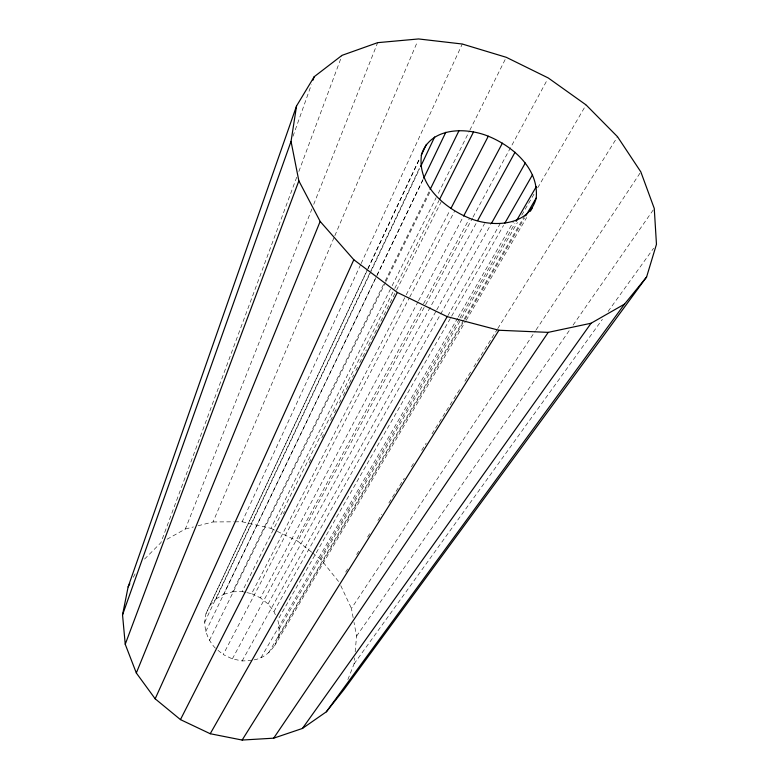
<?xml version="1.0" encoding="UTF-8"?>
<svg xmlns="http://www.w3.org/2000/svg" width="779" height="779" viewBox="0 0 779 779"><rect width="100%" height="100%" fill="white"/><g stroke="black" fill="none" stroke-linecap="round" stroke-linejoin="round"><path stroke-width="0.58" stroke-dasharray="3.9 2.92" d="M347.872 679.6L354.085 663.874L354.62 657.846M355.166 651.828L356.558 636.17L353.997 622.304M254.158 659.862C271.822 656.697 283.186 637.105 277.733 620.113L451.031 317.219M215.393 648.216C206.756 639.043 202.472 625.771 206.065 613.462L367.357 269.7M292.992 136.286L311.347 84.745M296.731 177.184L160.883 542.69L143.852 559.789M298.854 171.487L342.02 55.348M166.998 539.263L185.353 529.009L311.912 208.928M313.703 204.4L377.649 42.66M198.041 525.776L213.027 521.949L334.366 236.845M334.843 235.725L417.632 41.19M234.859 521.813L242.142 521.774L360.589 264.685M361.105 263.584L462.268 44.014M367.873 268.599L419.569 158.419M206.065 613.462L367.503 269.807M368.019 268.706L419.686 158.643M204.634 622.333L370.376 271.91M370.892 270.81L420.767 165.352M209.94 605.497L215.958 598.983L419.56 168.829M205.783 631.506L376.52 276.272M377.046 275.172L423.951 177.593M215.958 598.983L223.7 594.319L376.335 276.788M376.861 275.698L423.172 179.336M223.7 594.319L232.619 591.806L384.651 282.134M385.186 281.044L429.618 190.534M209.444 640.348L385.41 282.573M385.946 281.482L431.011 189.862M242.142 521.774L270.926 528.328L391.594 286.838M392.129 285.747L436.162 197.632M438.334 193.28L469.318 131.271M469.854 130.19L506.272 57.305M232.619 591.806L242.142 591.592L394.213 289.486M394.758 288.405L439.064 200.378M283.439 513.702L284.539 511.53M309.234 462.716L310.879 459.454M321.863 437.759L323.509 434.507M330.637 420.407L332.282 417.154M334.483 412.812L336.129 409.559M339.42 403.045L341.066 399.793M343.266 395.45L353.695 374.845M355.886 370.502L357.532 367.25M359.723 362.907L366.315 349.888M368.506 345.555L395.946 291.317M396.501 290.226L441.498 201.274M246.885 592.624L251.627 593.656L405.684 295.884M406.239 294.803L449.775 210.651M251.909 660.553L242.142 660.952L232.346 658.898L223.213 654.555L409.17 298.191M409.735 297.111L454.683 210.982M275.367 614.758L273.955 611.544L268.064 603.968L260.459 597.873L417.963 301.863M418.527 300.791L463.038 217.127M133.277 577.307L136.15 571.961M232.346 658.898L422.948 304.891M423.523 303.82L469.591 218.256M311.668 552.184L297.724 541.171L425.013 305.826M425.597 304.755L472.464 218.101M473.038 217.029L547.101 80.101M268.064 603.968L477.069 221.664M242.142 660.952L436.182 310.889M436.776 309.828L484.548 223.641M273.955 611.544L490.819 224.518M447.876 315.68L500.176 223.641M451.635 316.157L503.565 225.394M260.936 657.778L457.604 318.144M458.218 317.092L513.624 221.402M279.116 629.111L459.318 319.098M459.931 318.046L514.909 223.466M338.534 581.465L320.967 559.536L461.158 319.088M461.762 318.036L517.47 222.492M521.755 215.14L534.005 194.146M537.676 187.846L586.042 104.892M268.619 652.812L463.641 320.013M464.255 318.962L524.549 216.075M278.006 637.962L464.274 320.607M464.897 319.556L524.52 217.954M274.442 646.044L465.618 321.25M466.241 320.208L526.672 217.526M345.701 572.068L347.638 568.972M356.655 554.531L359.236 550.402M367.61 536.994L370.181 532.865M377.912 520.489L381.778 514.296M388.867 502.952L404.32 478.189M411.409 466.845L414.632 461.684M421.712 450.34L426.22 443.124M432.024 433.835L453.281 399.793M453.923 398.76L460.36 388.448M464.868 381.223L471.314 370.911M473.885 366.782L497.08 329.644M497.723 328.611L617.533 136.744M353.14 617.679L351.436 608.438L535.416 330.909M536.088 329.897L640.835 171.886M356.558 636.17L570.296 329.098M573.071 325.106L654.263 208.46M354.085 663.874L602.391 319.322M608.087 311.425L653.62 248.238M185.353 529.009L193.426 526.945M213.027 521.949L233.651 521.823M242.142 591.592L245.697 592.361M251.627 593.656L260.459 597.873M270.926 528.328L276.282 530.898M277.353 531.414L297.724 541.171M312.603 552.924L320.967 559.536M217.993 650.329L223.213 654.555M340.783 585.642L351.436 608.438"/><path stroke-width="1.17" d="M536.205 198.061C539.087 168.829 513.02 146.335 488.297 136.208C466.056 127.133 430.914 127.074 421.634 154.018C416.57 184.185 444.166 208.051 469.591 218.256C492.172 227.556 528.941 226.592 536.205 198.061L525.757 215.861M122.537 614.845L291.044 141.408L296.565 105.934L314.2 76.722L342.02 55.348L377.649 42.66L418.586 38.95L462.268 44.014L506.272 57.305L548.26 77.968L586.042 104.892L617.533 136.744L640.835 171.886L654.263 208.46L656.463 244.294L646.589 277.003L343.88 689.707L326.343 711.811L302.427 728.453L273.672 738.18L242.142 740.05L210.233 733.73L180.455 719.611L155.167 698.802L136.325 672.988L125.234 644.262L122.537 614.845L128.126 586.918L296.565 105.934M312.973 80.159L314.2 76.722M125.234 644.262L298.854 180.884L291.044 141.408M136.325 672.988L320.159 221.431L298.854 180.884M155.167 698.802L353.822 259.738L320.159 221.431M421.235 155.333L426.395 144.329M420.602 166.638L434.663 136.929M423.698 178.245L445.812 132.255M430.154 189.443L459.055 130.57M439.609 199.297L473.525 131.924M180.455 719.611L397.358 292.446L353.822 259.738M450.895 208.49L488.297 136.208M463.612 216.056L502.416 143.132M128.126 586.918L129.84 583.714M477.654 220.593L515.016 152.256M491.413 223.456L525.28 163.015M210.233 733.73L447.175 316.634L498.93 330.257L548.212 332.37L591.086 323.236L624.524 304.112L646.589 277.003M504.773 223.281L532.544 174.739M516.126 221.363L536.283 186.678M530.372 211.236L532.223 208.1M242.142 740.05L498.93 330.257M273.672 738.18L548.212 332.37M302.427 728.453L591.086 323.236M326.343 711.811L624.524 304.112M397.358 292.446L447.175 316.634"/></g></svg>
